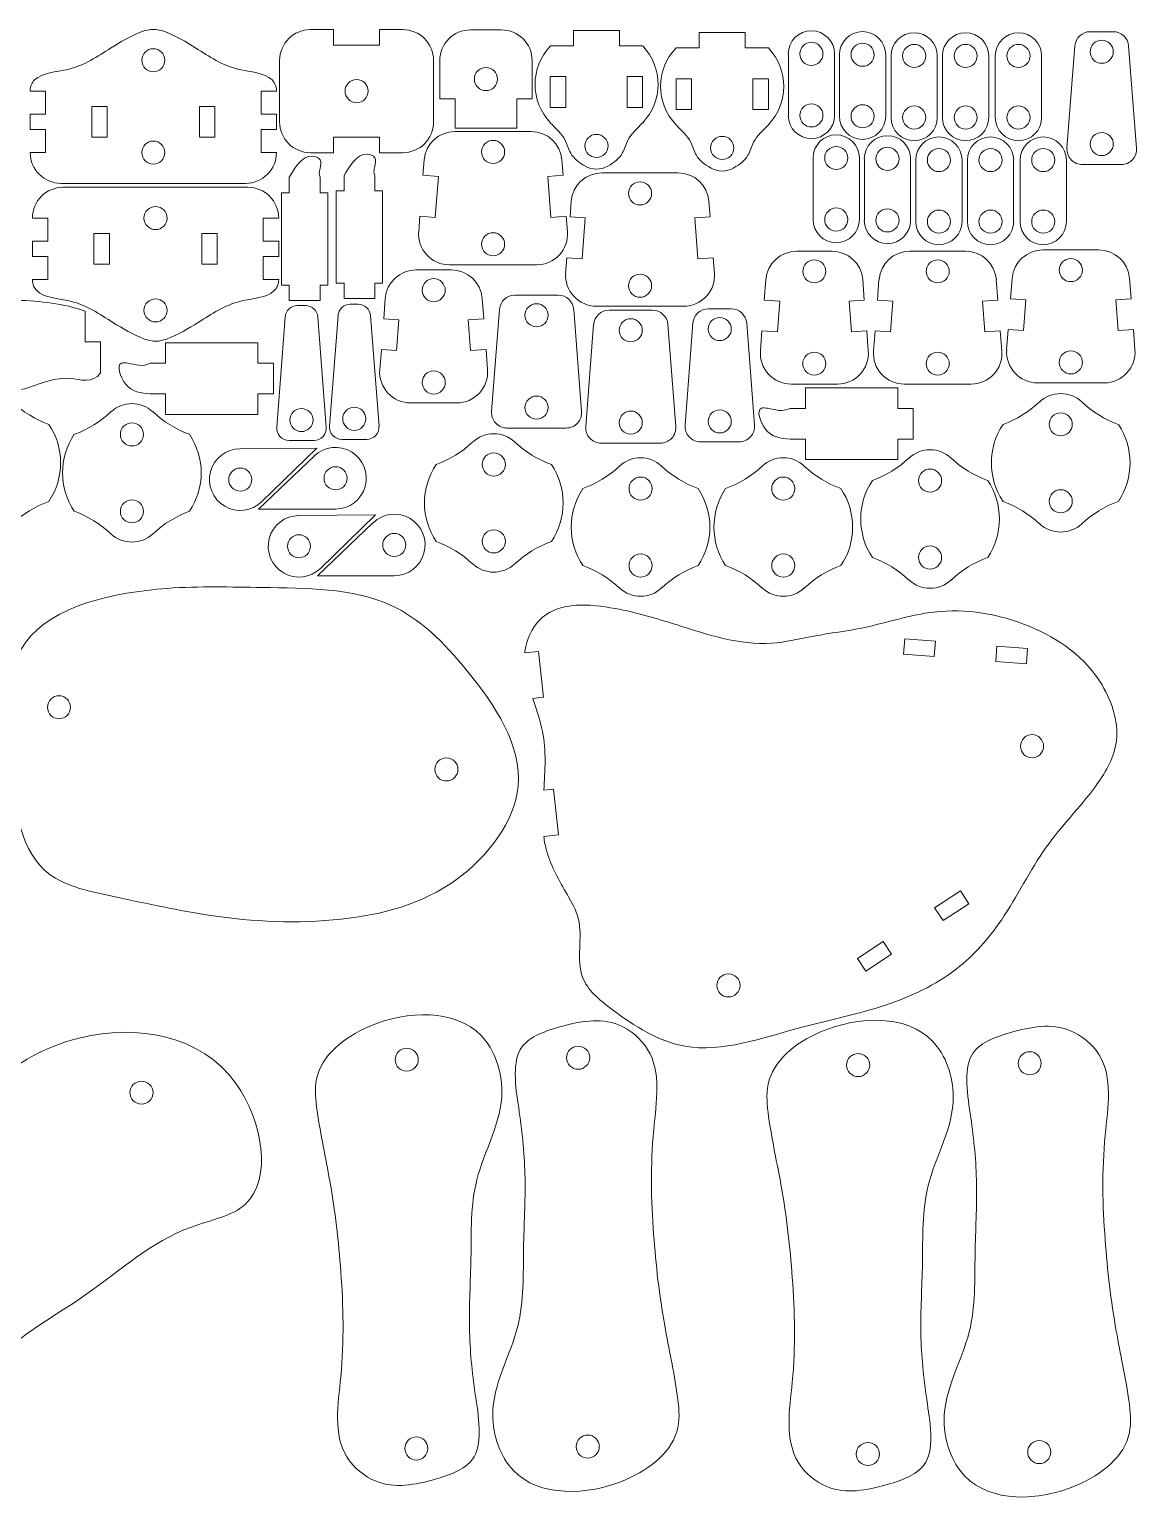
# Model space of a CAD drawing. Header units: inches. Extents: x 0 to 24, y 0 to 12.
# Drawn here: x 14.99 to 23.98, y 0.01 to 11.98 of the extents above; entities that cross this region are included whole.
import ezdxf

# ---------------------------------------------------------------- set-up
doc = ezdxf.new("R2010")
doc.units = ezdxf.units.IN
doc.header["$MEASUREMENT"] = 0

msp = doc.modelspace()

# ---------------------------------------------------------------- linework, layer by layer
at = {"color": 7, "linetype": 'Continuous', "lineweight": 15}
for p, q in [((17.458, 11.975), (17.271, 11.975)), ((17.458, 11.85), (17.458, 11.975)), ((18.021, 11.975), (17.833, 11.975)), ((17.833, 11.975), (17.833, 11.85)), ((18.821, 11.973), (18.571, 11.973)), ((17.833, 11.85), (17.458, 11.85)), ((19.407, 11.968), (19.782, 11.968)), ((19.407, 11.843), (19.407, 11.968)), ((19.782, 11.843), (19.782, 11.968)), ((20.427, 11.951), (20.802, 11.951)), ((20.427, 11.826), (20.427, 11.951)), ((20.802, 11.826), (20.802, 11.951)), ((23.604, 11.958), (23.791, 11.958)), ((19.407, 11.843), (19.219, 11.843)), ((19.969, 11.843), (19.782, 11.843)), ((20.427, 11.826), (20.24, 11.826)), ((20.99, 11.826), (20.802, 11.826)), ((21.152, 11.278), (21.152, 11.778)), ((21.527, 11.778), (21.527, 11.278)), ((21.568, 11.271), (21.568, 11.771)), ((21.943, 11.771), (21.943, 11.271)), ((21.986, 11.261), (21.986, 11.761)), ((22.361, 11.761), (22.361, 11.261)), ((22.404, 11.261), (22.404, 11.761)), ((22.779, 11.761), (22.779, 11.261)), ((22.833, 11.261), (22.833, 11.761)), ((23.208, 11.761), (23.208, 11.261)), ((23.415, 11.013), (23.479, 11.843)), ((23.915, 11.843), (23.979, 11.013)), ((17.021, 11.725), (17.021, 11.225)), ((18.271, 11.225), (18.271, 11.725)), ((18.321, 11.723), (18.321, 11.414)), ((19.071, 11.414), (19.071, 11.723)), ((19.219, 11.593), (19.219, 11.343)), ((19.219, 11.593), (19.344, 11.593)), ((19.344, 11.593), (19.344, 11.343)), ((19.844, 11.593), (19.844, 11.343)), ((19.844, 11.593), (19.969, 11.593)), ((19.969, 11.593), (19.969, 11.343)), ((20.24, 11.576), (20.24, 11.326)), ((20.24, 11.576), (20.365, 11.576)), ((20.365, 11.576), (20.365, 11.326)), ((20.865, 11.576), (20.865, 11.326)), ((20.865, 11.576), (20.99, 11.576)), ((20.99, 11.576), (20.99, 11.326)), ((15.12, 11.476), (14.995, 11.476)), ((15.12, 11.289), (15.12, 11.476)), ((16.87, 11.289), (16.87, 11.476)), ((16.995, 11.476), (16.87, 11.476)), ((18.446, 11.414), (18.321, 11.414)), ((18.446, 11.414), (18.446, 11.173)), ((18.946, 11.173), (18.946, 11.414)), ((19.071, 11.414), (18.946, 11.414)), ((14.995, 11.289), (15.12, 11.289)), ((14.995, 11.164), (14.995, 11.289)), ((15.495, 11.351), (15.495, 11.101)), ((15.495, 11.351), (15.62, 11.351)), ((15.62, 11.351), (15.62, 11.101)), ((16.37, 11.351), (16.37, 11.101)), ((16.37, 11.351), (16.495, 11.351)), ((16.495, 11.351), (16.495, 11.101)), ((16.995, 11.289), (16.87, 11.289)), ((16.995, 11.164), (16.995, 11.289)), ((19.219, 11.343), (19.344, 11.343)), ((19.844, 11.343), (19.969, 11.343)), ((20.24, 11.326), (20.365, 11.326)), ((20.865, 11.326), (20.99, 11.326)), ((14.995, 11.164), (15.12, 11.164)), ((15.12, 10.976), (15.12, 11.164)), ((16.87, 10.976), (16.87, 11.164)), ((16.995, 11.164), (16.87, 11.164)), ((18.444, 11.147), (19.064, 11.147)), ((18.446, 11.173), (18.946, 11.173)), ((15.495, 11.101), (15.62, 11.101)), ((16.37, 11.101), (16.495, 11.101)), ((17.458, 10.975), (17.458, 11.1)), ((17.458, 11.1), (17.833, 11.1)), ((17.833, 11.1), (17.833, 10.975)), ((14.995, 10.976), (15.12, 10.976)), ((16.995, 10.976), (16.87, 10.976)), ((17.271, 10.975), (17.458, 10.975)), ((17.833, 10.975), (18.021, 10.975)), ((18.185, 10.792), (18.195, 10.916)), ((19.313, 10.916), (19.323, 10.792)), ((21.354, 10.432), (21.354, 10.932)), ((21.729, 10.932), (21.729, 10.432)), ((21.77, 10.425), (21.77, 10.925)), ((22.145, 10.925), (22.145, 10.425)), ((22.188, 10.415), (22.188, 10.915)), ((22.563, 10.915), (22.563, 10.415)), ((22.606, 10.415), (22.606, 10.915)), ((22.981, 10.915), (22.981, 10.415)), ((23.035, 10.415), (23.035, 10.915)), ((23.41, 10.915), (23.41, 10.415)), ((17.099, 10.65), (17.099, 10.775)), ((17.349, 10.65), (17.349, 10.775)), ((17.544, 10.666), (17.544, 10.791)), ((17.794, 10.666), (17.794, 10.791)), ((18.31, 10.782), (18.185, 10.792)), ((18.284, 10.448), (18.31, 10.782)), ((19.323, 10.792), (19.198, 10.782)), ((19.224, 10.448), (19.198, 10.782)), ((19.638, 10.811), (20.258, 10.811)), ((23.54, 10.878), (23.855, 10.878)), ((16.745, 10.726), (15.245, 10.726)), ((15.263, 10.694), (16.763, 10.694)), ((17.481, 9.916), (17.481, 10.666)), ((17.544, 10.666), (17.481, 10.666)), ((17.856, 10.666), (17.794, 10.666)), ((17.856, 9.916), (17.856, 10.666)), ((17.037, 9.9), (17.037, 10.65)), ((17.099, 10.65), (17.037, 10.65)), ((17.412, 10.65), (17.349, 10.65)), ((17.412, 9.9), (17.412, 10.65)), ((19.379, 10.455), (19.388, 10.58)), ((20.507, 10.58), (20.517, 10.455)), ((15.013, 10.444), (15.138, 10.444)), ((15.138, 10.444), (15.138, 10.257)), ((16.888, 10.444), (16.888, 10.257)), ((17.013, 10.444), (16.888, 10.444)), ((18.15, 10.333), (18.159, 10.458)), ((18.284, 10.448), (18.159, 10.458)), ((19.349, 10.458), (19.224, 10.448)), ((19.349, 10.458), (19.358, 10.333)), ((19.503, 10.446), (19.379, 10.455)), ((19.478, 10.112), (19.503, 10.446)), ((20.517, 10.455), (20.392, 10.446)), ((20.418, 10.112), (20.392, 10.446)), ((15.513, 10.069), (15.513, 10.319)), ((15.638, 10.319), (15.513, 10.319)), ((15.638, 10.069), (15.638, 10.319)), ((16.388, 10.069), (16.388, 10.319)), ((16.513, 10.319), (16.388, 10.319)), ((16.513, 10.069), (16.513, 10.319)), ((15.013, 10.257), (15.138, 10.257)), ((15.013, 10.257), (15.013, 10.132)), ((17.013, 10.257), (16.888, 10.257)), ((17.013, 10.257), (17.013, 10.132)), ((21.219, 10.175), (21.507, 10.175)), ((22.138, 10.175), (22.592, 10.175)), ((23.219, 10.185), (23.673, 10.185)), ((15.013, 10.132), (15.138, 10.132)), ((15.138, 10.132), (15.138, 9.944)), ((15.638, 10.069), (15.513, 10.069)), ((16.513, 10.069), (16.388, 10.069)), ((16.888, 10.132), (16.888, 9.944)), ((17.013, 10.132), (16.888, 10.132)), ((18.399, 10.064), (19.109, 10.064)), ((19.343, 9.997), (19.353, 10.121)), ((19.478, 10.112), (19.353, 10.121)), ((20.542, 10.121), (20.418, 10.112)), ((20.542, 10.121), (20.552, 9.997)), ((15.013, 9.944), (15.138, 9.944)), ((16.888, 9.944), (17.013, 9.944)), ((18.128, 10.022), (18.416, 10.022)), ((20.957, 9.778), (20.97, 9.944)), ((21.757, 9.944), (21.769, 9.778)), ((21.876, 9.778), (21.888, 9.944)), ((22.841, 9.944), (22.854, 9.778)), ((22.957, 9.789), (22.97, 9.954)), ((23.923, 9.954), (23.935, 9.789)), ((17.099, 9.9), (17.037, 9.9)), ((17.099, 9.9), (17.099, 9.775)), ((17.349, 9.9), (17.349, 9.775)), ((17.412, 9.9), (17.349, 9.9)), ((17.544, 9.916), (17.481, 9.916)), ((17.544, 9.916), (17.544, 9.791)), ((17.794, 9.916), (17.794, 9.791)), ((17.856, 9.916), (17.794, 9.916)), ((18.931, 9.818), (19.284, 9.818)), ((17.099, 9.775), (17.349, 9.775)), ((17.166, 9.733), (17.231, 9.733)), ((17.544, 9.791), (17.794, 9.791)), ((17.594, 9.743), (17.659, 9.743)), ((17.866, 9.625), (17.879, 9.791)), ((18.665, 9.791), (18.678, 9.625)), ((18.742, 8.872), (18.806, 9.702)), ((19.409, 9.702), (19.472, 8.872)), ((19.593, 9.728), (20.303, 9.728)), ((19.696, 9.695), (20.049, 9.695)), ((20.502, 9.706), (20.689, 9.706)), ((20.957, 9.778), (21.082, 9.769)), ((21.082, 9.769), (21.063, 9.519)), ((21.645, 9.769), (21.769, 9.778)), ((21.645, 9.769), (21.664, 9.519)), ((22, 9.769), (21.876, 9.778)), ((21.981, 9.519), (22, 9.769)), ((22.854, 9.778), (22.729, 9.769)), ((22.748, 9.519), (22.729, 9.769)), ((23.082, 9.779), (22.957, 9.789)), ((23.063, 9.53), (23.082, 9.779)), ((23.935, 9.789), (23.811, 9.779)), ((23.83, 9.53), (23.811, 9.779)), ((15.442, 9.687), (15.442, 9.437)), ((16.997, 8.744), (17.066, 9.64)), ((17.33, 9.64), (17.399, 8.744)), ((17.426, 8.754), (17.495, 9.65)), ((17.759, 9.65), (17.828, 8.754)), ((17.866, 9.625), (17.99, 9.616)), ((17.99, 9.616), (17.971, 9.367)), ((18.553, 9.616), (18.678, 9.625)), ((18.553, 9.616), (18.572, 9.367)), ((19.507, 8.75), (19.571, 9.58)), ((20.174, 9.58), (20.238, 8.75)), ((20.313, 8.76), (20.377, 9.59)), ((20.814, 9.59), (20.878, 8.76)), ((20.926, 9.364), (20.938, 9.529)), ((20.938, 9.529), (21.063, 9.519)), ((21.664, 9.519), (21.789, 9.529)), ((21.789, 9.529), (21.801, 9.364)), ((21.844, 9.364), (21.857, 9.529)), ((21.981, 9.519), (21.857, 9.529)), ((22.873, 9.529), (22.748, 9.519)), ((22.873, 9.529), (22.886, 9.364)), ((22.925, 9.374), (22.938, 9.539)), ((23.063, 9.53), (22.938, 9.539)), ((23.955, 9.539), (23.83, 9.53)), ((23.955, 9.539), (23.967, 9.374)), ((15.567, 9.437), (15.442, 9.437)), ((15.567, 9.437), (15.567, 9.187)), ((16.095, 9.431), (16.845, 9.431)), ((16.095, 9.431), (16.095, 9.265)), ((16.845, 9.431), (16.845, 9.265)), ((17.834, 9.211), (17.847, 9.376)), ((17.847, 9.376), (17.971, 9.367)), ((18.572, 9.367), (18.697, 9.376)), ((18.697, 9.376), (18.71, 9.211)), ((15.97, 9.265), (16.095, 9.265)), ((16.97, 9.265), (16.845, 9.265)), ((16.97, 9.265), (16.97, 9.015)), ((23.175, 9.105), (23.718, 9.105)), ((15.97, 9.015), (16.095, 9.015)), ((16.095, 8.849), (16.095, 9.015)), ((16.845, 8.849), (16.845, 9.015)), ((16.97, 9.015), (16.845, 9.015)), ((21.175, 9.095), (21.552, 9.095)), ((21.291, 9.064), (22.041, 9.064)), ((21.291, 9.064), (21.291, 8.898)), ((22.041, 9.064), (22.041, 8.898)), ((22.093, 9.095), (22.637, 9.095)), ((18.083, 8.942), (18.46, 8.942)), ((21.166, 8.898), (21.291, 8.898)), ((22.166, 8.898), (22.041, 8.898)), ((22.166, 8.898), (22.166, 8.648)), ((16.095, 8.849), (16.845, 8.849)), ((18.867, 8.738), (19.348, 8.738)), ((17.097, 8.636), (17.3, 8.636)), ((17.526, 8.646), (17.728, 8.646)), ((20.438, 8.626), (20.753, 8.626)), ((21.166, 8.648), (21.291, 8.648)), ((21.291, 8.482), (21.291, 8.648)), ((22.041, 8.482), (22.041, 8.648)), ((22.166, 8.648), (22.041, 8.648)), ((16.698, 8.569), (17.323, 8.575)), ((16.85, 8.08), (17.303, 8.511)), ((17.323, 8.575), (16.875, 8.14)), ((19.632, 8.615), (20.113, 8.615)), ((21.291, 8.482), (22.041, 8.482)), ((17.475, 8.08), (16.85, 8.08)), ((17.175, 8.027), (17.8, 8.033)), ((17.8, 8.033), (17.352, 7.597)), ((17.327, 7.538), (17.779, 7.969)), ((17.952, 7.538), (17.327, 7.538)), ((22.088, 6.9), (22.098, 7.025)), ((22.098, 7.025), (22.347, 7.005)), ((22.347, 7.005), (22.337, 6.881)), ((22.836, 6.841), (22.846, 6.966)), ((22.846, 6.966), (23.095, 6.946)), ((23.095, 6.946), (23.085, 6.821)), ((19.122, 6.923), (19.011, 6.911)), ((19.163, 6.55), (19.122, 6.923)), ((22.337, 6.881), (22.088, 6.9)), ((23.085, 6.821), (22.836, 6.841)), ((19.163, 6.55), (19.077, 6.541)), ((19.244, 5.805), (19.166, 5.796)), ((19.285, 5.432), (19.244, 5.805)), ((19.285, 5.432), (19.166, 5.419)), ((22.549, 4.977), (22.34, 4.84)), ((22.618, 4.873), (22.549, 4.977)), ((22.409, 4.736), (22.34, 4.84)), ((22.618, 4.873), (22.409, 4.736)), ((21.922, 4.566), (21.713, 4.429)), ((21.991, 4.462), (21.922, 4.566)), ((21.782, 4.325), (21.713, 4.429)), ((21.991, 4.462), (21.782, 4.325))]:
    msp.add_line(p, q, dxfattribs=at)
for centre, radius in [((21.339, 11.778), 0.0938), ((21.755, 11.771), 0.0938), ((22.174, 11.761), 0.0938), ((22.592, 11.761), 0.0938), ((23.021, 11.761), 0.0938), ((23.697, 11.795), 0.0938), ((15.995, 11.726), 0.0938), ((18.696, 11.573), 0.0938), ((17.646, 11.475), 0.0938), ((21.339, 11.278), 0.0938), ((21.755, 11.271), 0.0938), ((22.174, 11.261), 0.0938), ((22.592, 11.261), 0.0938), ((23.021, 11.261), 0.0938), ((23.697, 11.045), 0.0938), ((15.995, 10.976), 0.0938), ((18.754, 10.981), 0.0938), ((19.594, 11.03), 0.0938), ((20.615, 11.014), 0.0938), ((21.541, 10.932), 0.0938), ((21.957, 10.925), 0.0938), ((22.375, 10.915), 0.0938), ((22.794, 10.915), 0.0938), ((23.222, 10.915), 0.0938), ((19.948, 10.644), 0.0938), ((16.013, 10.444), 0.0938), ((21.541, 10.432), 0.0938), ((21.957, 10.425), 0.0938), ((22.375, 10.415), 0.0938), ((22.794, 10.415), 0.0938), ((23.222, 10.415), 0.0938), ((18.754, 10.231), 0.0938), ((21.363, 10.011), 0.0937), ((22.365, 10.011), 0.0937), ((23.446, 10.021), 0.0937), ((18.272, 9.858), 0.0937), ((19.948, 9.894), 0.0938), ((16.013, 9.694), 0.0938), ((19.107, 9.654), 0.0938), ((19.872, 9.532), 0.0938), ((20.595, 9.542), 0.0938), ((21.363, 9.261), 0.0938), ((22.365, 9.261), 0.0937), ((23.446, 9.271), 0.0937), ((18.272, 9.108), 0.0938), ((19.107, 8.904), 0.0938), ((17.198, 8.803), 0.0938), ((17.627, 8.813), 0.0938), ((19.872, 8.782), 0.0938), ((20.595, 8.792), 0.0938), ((23.364, 8.768), 0.0938), ((15.821, 8.686), 0.0938), ((18.76, 8.442), 0.0938), ((16.701, 8.319), 0.0938), ((17.475, 8.33), 0.0938), ((22.303, 8.311), 0.0938), ((19.952, 8.246), 0.0938), ((21.111, 8.246), 0.0938), ((15.821, 8.061), 0.0938), ((23.364, 8.143), 0.0938), ((18.76, 7.817), 0.0938), ((17.178, 7.777), 0.0938), ((17.952, 7.788), 0.0938), ((22.303, 7.686), 0.0938), ((19.952, 7.621), 0.0938), ((21.111, 7.621), 0.0938), ((15.229, 6.469), 0.0938), ((23.131, 6.153), 0.0938), ((18.375, 5.964), 0.0938), ((20.666, 4.209), 0.0938), ((19.445, 3.622), 0.0938), ((18.053, 3.606), 0.0938), ((21.719, 3.562), 0.0938), ((23.112, 3.577), 0.0938), ((15.899, 3.338), 0.0938), ((18.131, 0.447), 0.0938), ((19.523, 0.462), 0.0938), ((21.798, 0.402), 0.0938), ((23.19, 0.418), 0.0938)]:
    msp.add_circle(centre, radius, dxfattribs=at)
for centre, radius, start, end in [((15.995, 11.726), 0.25, 68.9246, 111.0754), ((17.271, 11.725), 0.25, 90, 180), ((18.021, 11.725), 0.25, 0, 90), ((18.571, 11.723), 0.25, 90, 180), ((18.821, 11.723), 0.25, 0, 90), ((21.339, 11.778), 0.188, 0, 180), ((21.755, 11.771), 0.188, 0, 180), ((22.174, 11.761), 0.188, 0, 180), ((22.592, 11.761), 0.188, 0, 180), ((23.021, 11.761), 0.188, 0, 180), ((23.604, 11.833), 0.125, 90, 175.6013), ((23.791, 11.833), 0.125, 4.3987, 90), ((19.548, 11.53), 0.453, 136.3972, 223.6028), ((19.641, 11.53), 0.453, 316.3972, 43.6028), ((20.568, 11.514), 0.453, 136.3972, 223.6028), ((20.662, 11.514), 0.453, 316.3972, 43.6028), ((21.339, 11.278), 0.188, 180, 0), ((21.755, 11.271), 0.188, 180, 0), ((22.174, 11.261), 0.188, 180, 0), ((22.592, 11.261), 0.188, 180, 0), ((23.021, 11.261), 0.188, 180, 0), ((17.271, 11.225), 0.25, 180, 270), ((18.021, 11.225), 0.25, 270, 0), ((18.444, 10.897), 0.25, 90, 175.6013), ((19.064, 10.897), 0.25, 4.3987, 90), ((21.541, 10.932), 0.188, 0, 180), ((21.957, 10.925), 0.188, 0, 180), ((22.375, 10.915), 0.188, 0, 180), ((22.794, 10.915), 0.188, 0, 180), ((23.222, 10.915), 0.188, 0, 180), ((23.54, 11.003), 0.125, 175.6013, 270), ((23.855, 11.003), 0.125, 270, 4.3987), ((15.245, 10.976), 0.25, 180, 270), ((16.745, 10.976), 0.25, 270, 0), ((19.638, 10.561), 0.25, 90, 175.6013), ((19.594, 11.03), 0.188, 241.1098, 298.8902), ((20.258, 10.561), 0.25, 4.3987, 90), ((20.615, 11.014), 0.188, 241.1098, 298.8902), ((15.263, 10.444), 0.25, 90, 180), ((16.763, 10.444), 0.25, 0, 90), ((21.541, 10.432), 0.188, 180, 0), ((21.957, 10.425), 0.188, 180, 0), ((22.375, 10.415), 0.188, 180, 0), ((22.794, 10.415), 0.188, 180, 0), ((23.222, 10.415), 0.188, 180, 0), ((18.399, 10.314), 0.25, 175.6013, 270), ((19.109, 10.314), 0.25, 270, 4.3987), ((21.219, 9.925), 0.25, 90, 175.6013), ((21.507, 9.925), 0.25, 4.3987, 90), ((22.138, 9.925), 0.25, 90, 175.6013), ((22.592, 9.925), 0.25, 4.3987, 90), ((23.219, 9.935), 0.25, 90, 175.6013), ((23.673, 9.935), 0.25, 4.3987, 90), ((18.128, 9.772), 0.25, 90, 175.6013), ((18.416, 9.772), 0.25, 4.3987, 90), ((19.593, 9.978), 0.25, 175.6013, 270), ((20.303, 9.978), 0.25, 270, 4.3987), ((18.931, 9.693), 0.125, 90, 175.6013), ((19.284, 9.693), 0.125, 4.3987, 90), ((17.166, 9.633), 0.1, 90, 175.6013), ((17.231, 9.633), 0.1, 4.3987, 90), ((17.594, 9.643), 0.1, 90, 175.6013), ((17.659, 9.643), 0.1, 4.3987, 90), ((19.696, 9.57), 0.125, 90, 175.6013), ((20.049, 9.57), 0.125, 4.3987, 90), ((20.502, 9.581), 0.125, 90, 175.6013), ((20.689, 9.581), 0.125, 4.3987, 90), ((16.013, 9.694), 0.25, 248.9246, 291.0754), ((21.175, 9.345), 0.25, 175.6013, 270), ((21.552, 9.345), 0.25, 270, 4.3987), ((22.093, 9.345), 0.25, 175.6013, 270), ((22.637, 9.345), 0.25, 270, 4.3987), ((23.175, 9.355), 0.25, 175.6013, 270), ((23.718, 9.355), 0.25, 270, 4.3987), ((18.083, 9.192), 0.25, 175.6013, 270), ((18.46, 9.192), 0.25, 270, 4.3987), ((23.364, 8.768), 0.25, 46.8841, 133.1159), ((15.445, 9.586), 0.871, 226.8841, 249.9502), ((15.055, 9.505), 0.871, 290.0498, 313.1159), ((15.821, 8.686), 0.25, 46.8841, 133.1159), ((16.588, 9.505), 0.871, 226.8841, 249.9502), ((18.867, 8.863), 0.125, 175.6013, 270), ((19.348, 8.863), 0.125, 270, 4.3987), ((22.597, 9.586), 0.871, 290.0498, 313.1159), ((24.13, 9.586), 0.871, 226.8841, 249.9502), ((14.679, 8.455), 0.563, 326.251, 33.749), ((17.097, 8.736), 0.1, 175.6013, 270), ((17.3, 8.736), 0.1, 270, 4.3987), ((17.526, 8.746), 0.1, 175.6013, 270), ((17.728, 8.746), 0.1, 270, 4.3987), ((19.632, 8.74), 0.125, 175.6013, 270), ((20.113, 8.74), 0.125, 270, 4.3987), ((20.438, 8.751), 0.125, 175.6013, 270), ((20.753, 8.751), 0.125, 270, 4.3987), ((23.364, 8.455), 0.563, 146.251, 213.749), ((23.364, 8.455), 0.563, 326.251, 33.749), ((15.821, 8.374), 0.563, 146.251, 213.749), ((15.821, 8.374), 0.563, 326.251, 33.749), ((17.993, 9.26), 0.871, 290.0498, 313.1159), ((18.76, 8.442), 0.25, 46.8841, 133.1159), ((19.526, 9.26), 0.871, 226.8841, 249.9502), ((16.701, 8.319), 0.25, 90.5724, 314.1752), ((17.475, 8.33), 0.25, 270, 133.6028), ((22.303, 8.311), 0.25, 46.8841, 133.1159), ((18.76, 8.129), 0.563, 146.251, 213.749), ((18.76, 8.129), 0.563, 326.251, 33.749), ((19.185, 9.064), 0.871, 290.0498, 313.1159), ((19.952, 8.246), 0.25, 46.8841, 133.1159), ((20.718, 9.064), 0.871, 226.8841, 249.9502), ((20.344, 9.064), 0.871, 290.0498, 313.1159), ((21.111, 8.246), 0.25, 46.8841, 133.1159), ((21.877, 9.064), 0.871, 226.8841, 249.9502), ((21.536, 9.13), 0.871, 290.0498, 313.1159), ((23.069, 9.13), 0.871, 226.8841, 249.9502), ((22.303, 7.999), 0.563, 146.251, 213.749), ((22.303, 7.999), 0.563, 326.251, 33.749), ((15.445, 7.324), 0.871, 110.0498, 133.1159), ((19.952, 7.933), 0.563, 146.251, 213.749), ((19.952, 7.933), 0.563, 326.251, 33.749), ((21.111, 7.933), 0.563, 146.251, 213.749), ((21.111, 7.933), 0.563, 326.251, 33.749), ((22.597, 7.324), 0.871, 46.8841, 69.9502), ((24.13, 7.324), 0.871, 110.0498, 133.1159), ((15.055, 7.243), 0.871, 46.8841, 69.9502), ((16.588, 7.243), 0.871, 110.0498, 133.1159), ((17.178, 7.777), 0.25, 90.5724, 314.1752), ((17.952, 7.788), 0.25, 270, 133.6028), ((23.364, 8.143), 0.25, 226.8841, 313.1159), ((15.821, 8.061), 0.25, 226.8841, 313.1159), ((17.993, 6.998), 0.871, 46.8841, 69.9502), ((19.526, 6.998), 0.871, 110.0498, 133.1159), ((21.536, 6.867), 0.871, 46.8841, 69.9502), ((23.069, 6.867), 0.871, 110.0498, 133.1159), ((18.76, 7.817), 0.25, 226.8841, 313.1159), ((19.185, 6.802), 0.871, 46.8841, 69.9502), ((20.718, 6.802), 0.871, 110.0498, 133.1159), ((20.344, 6.802), 0.871, 46.8841, 69.9502), ((21.877, 6.802), 0.871, 110.0498, 133.1159), ((19.952, 7.621), 0.25, 226.8841, 313.1159), ((21.111, 7.621), 0.25, 226.8841, 313.1159), ((22.303, 7.686), 0.25, 226.8841, 313.1159)]:
    msp.add_arc(centre, radius, start, end, dxfattribs=at)
for points, knots in [([(14.995, 11.476), (14.995, 11.518), (15.054, 11.627), (15.358, 11.63), (15.621, 11.812), (15.81, 11.923), (15.905, 11.96)], [0, 0, 0, 0, 0.091573, 0.361911, 0.725975, 1, 1, 1, 1]), ([(16.995, 11.476), (16.995, 11.518), (16.936, 11.627), (16.632, 11.63), (16.369, 11.812), (16.18, 11.923), (16.085, 11.96)], [0, 0, 0, 0, 0.091573, 0.361911, 0.725975, 1, 1, 1, 1]), ([(19.219, 11.218), (19.265, 11.169), (19.339, 11.107), (19.382, 10.949), (19.448, 10.897), (19.504, 10.866)], [0, 0, 0, 0, 0.403777, 0.653865, 1, 1, 1, 1]), ([(19.969, 11.218), (19.923, 11.169), (19.849, 11.107), (19.807, 10.949), (19.741, 10.897), (19.685, 10.866)], [0, 0, 0, 0, 0.403777, 0.653865, 1, 1, 1, 1]), ([(20.24, 11.201), (20.286, 11.153), (20.36, 11.09), (20.402, 10.932), (20.468, 10.881), (20.524, 10.85)], [0, 0, 0, 0, 0.403777, 0.653865, 1, 1, 1, 1]), ([(20.99, 11.201), (20.944, 11.153), (20.87, 11.09), (20.827, 10.932), (20.761, 10.881), (20.705, 10.85)], [0, 0, 0, 0, 0.403777, 0.653865, 1, 1, 1, 1]), ([(17.099, 10.775), (17.137, 10.833), (17.209, 10.983), (17.394, 10.914), (17.326, 10.811), (17.349, 10.775)], [0, 0, 0, 0, 0.552545, 0.698481, 1, 1, 1, 1]), ([(17.544, 10.791), (17.582, 10.849), (17.654, 10.999), (17.839, 10.931), (17.77, 10.827), (17.794, 10.791)], [0, 0, 0, 0, 0.552545, 0.698481, 1, 1, 1, 1]), ([(15.013, 9.944), (15.013, 9.903), (15.073, 9.794), (15.376, 9.79), (15.639, 9.609), (15.829, 9.498), (15.923, 9.461)], [0, 0, 0, 0, 0.091573, 0.361911, 0.725975, 1, 1, 1, 1]), ([(17.013, 9.944), (17.013, 9.903), (16.954, 9.794), (16.651, 9.79), (16.388, 9.609), (16.198, 9.498), (16.103, 9.461)], [0, 0, 0, 0, 0.091573, 0.361911, 0.725975, 1, 1, 1, 1]), ([(13.943, 9.263), (14.176, 9.173), (14.474, 9.139), (14.892, 9.029), (14.991, 9.069)], [0, 0, 0, 0, 0.2569093, 0.3847462, 0.3847462, 0.3847462, 0.3847462]), ([(15.97, 9.015), (15.894, 9.023), (15.77, 9.028), (15.684, 9.277), (15.841, 9.261), (15.903, 9.231), (15.97, 9.265)], [0, 0, 0, 0, 0.353492, 0.624795, 0.705321, 1, 1, 1, 1]), ([(14.991, 9.069), (15.093, 9.106), (15.289, 9.185), (15.501, 9.093), (15.567, 9.187)], [0, 0, 0, 0, 0.552836, 1, 1, 1, 1]), ([(21.166, 8.648), (21.09, 8.656), (20.966, 8.661), (20.88, 8.91), (21.037, 8.894), (21.099, 8.864), (21.166, 8.898)], [0, 0, 0, 0, 0.353492, 0.624795, 0.705321, 1, 1, 1, 1]), ([(16.106, 7.435), (15.676, 7.403), (14.758, 7.207), (14.803, 6.019), (14.958, 5.074), (15.774, 4.914), (16.537, 4.739), (17.502, 4.693), (18.476, 4.945), (19.178, 5.863), (18.603, 6.747), (17.908, 7.443), (16.952, 7.434), (16.377, 7.455), (16.106, 7.435)], [0, 0, 0, 0, 0.109929, 0.202397, 0.284224, 0.335388, 0.405959, 0.501198, 0.58986, 0.671199, 0.763591, 0.836455, 0.930609, 1, 1, 1, 1]), ([(19.166, 5.419), (19.171, 5.379), (19.203, 5.215), (19.327, 4.998), (19.51, 4.681), (19.386, 4.284), (19.803, 3.938), (20.382, 3.578), (21.183, 3.872), (21.924, 4.014), (22.515, 4.289), (22.936, 4.768), (23.204, 5.34), (23.607, 5.74), (23.88, 6.193), (23.707, 6.774), (23.124, 7.186), (22.392, 7.306), (21.823, 7.111), (21.378, 7.059), (20.872, 6.933), (20.318, 7.119), (19.742, 7.294), (19.191, 7.336), (19.039, 7.051), (19.019, 6.962), (19.016, 6.945), (19.013, 6.928), (19.011, 6.911)], [0.111717, 0.111717, 0.111717, 0.111717, 0.1206738, 0.148904, 0.1641659, 0.1987067, 0.2236188, 0.2719587, 0.3405409, 0.3918184, 0.4385, 0.4771503, 0.5271779, 0.5729772, 0.600307, 0.6360403, 0.69068, 0.7469129, 0.7893863, 0.8186818, 0.8437191, 0.9006592, 0.9374826, 0.9804937, 1, 1, 1, 1.0037866, 1.0037866, 1.0037866, 1.0037866]), ([(19.077, 6.541), (19.106, 6.452), (19.193, 6.209), (19.176, 5.955), (19.166, 5.796)], [0.03110711, 0.03110711, 0.03110711, 0.03110711, 0.05067034, 0.08441647, 0.08441647, 0.08441647, 0.08441647]), ([(17.326, 3.187), (17.353, 2.993), (17.449, 2.572), (17.533, 1.841), (17.55, 1.116), (17.434, 0.449), (17.848, 0.101), (18.243, 0.172), (18.629, 0.313), (18.651, 0.633), (18.593, 0.971), (18.547, 1.436), (18.585, 2.014), (18.561, 2.678), (18.918, 3.242), (18.654, 4.019), (17.809, 4.008), (17.283, 3.576), (17.313, 3.276), (17.326, 3.187)], [0, 0, 0, 0, 0.062075, 0.14282, 0.234857, 0.305446, 0.33893, 0.391746, 0.4305, 0.455901, 0.486064, 0.544324, 0.605685, 0.674669, 0.755717, 0.807826, 0.906477, 0.971557, 1, 1, 1, 1]), ([(20.992, 3.143), (21.019, 2.949), (21.116, 2.527), (21.199, 1.797), (21.217, 1.071), (21.1, 0.404), (21.514, 0.056), (21.909, 0.128), (22.295, 0.268), (22.318, 0.588), (22.259, 0.926), (22.213, 1.392), (22.252, 1.969), (22.227, 2.633), (22.584, 3.197), (22.32, 3.974), (21.475, 3.963), (20.949, 3.532), (20.98, 3.232), (20.992, 3.143)], [0, 0, 0, 0, 0.062075, 0.14282, 0.234857, 0.305446, 0.33893, 0.391746, 0.4305, 0.455901, 0.486064, 0.544324, 0.605685, 0.674669, 0.755717, 0.807826, 0.906477, 0.971557, 1, 1, 1, 1]), ([(13.646, 1.62), (13.6, 1.563), (13.448, 1.391), (13.415, 1.009), (13.315, 0.52), (13.783, 0.181), (14.271, 0.348), (14.439, 0.706), (14.679, 1.257), (15.468, 1.642), (16.084, 2.234), (17.002, 2.402), (16.772, 3.753), (15.444, 3.956), (14.512, 3.348), (14.157, 2.441), (13.874, 1.9), (13.646, 1.62)], [0, 0, 0, 0, 0.02086, 0.063863, 0.106625, 0.152099, 0.197955, 0.233554, 0.26154, 0.367581, 0.464213, 0.509543, 0.602655, 0.72773, 0.825803, 0.898573, 1, 1, 1, 1]), ([(20.25, 0.881), (20.223, 1.075), (20.127, 1.497), (20.043, 2.227), (20.026, 2.953), (20.142, 3.62), (19.729, 3.968), (19.333, 3.896), (18.948, 3.756), (18.925, 3.436), (18.984, 3.098), (19.029, 2.632), (18.991, 2.055), (19.016, 1.391), (18.659, 0.827), (18.923, 0.05), (19.768, 0.061), (20.293, 0.492), (20.263, 0.792), (20.25, 0.881)], [0, 0, 0, 0, 0.062075, 0.14282, 0.234857, 0.305446, 0.33893, 0.391746, 0.4305, 0.455901, 0.486064, 0.544324, 0.605685, 0.674669, 0.755717, 0.807826, 0.906477, 0.971557, 1, 1, 1, 1]), ([(23.917, 0.837), (23.89, 1.031), (23.794, 1.452), (23.71, 2.183), (23.692, 2.908), (23.809, 3.575), (23.395, 3.923), (23, 3.852), (22.614, 3.711), (22.592, 3.391), (22.65, 3.053), (22.696, 2.588), (22.658, 2.01), (22.682, 1.346), (22.325, 0.782), (22.589, 0.005), (23.434, 0.016), (23.96, 0.448), (23.929, 0.748), (23.917, 0.837)], [0, 0, 0, 0, 0.062075, 0.14282, 0.234857, 0.305446, 0.33893, 0.391746, 0.4305, 0.455901, 0.486064, 0.544324, 0.605685, 0.674669, 0.755717, 0.807826, 0.906477, 0.971557, 1, 1, 1, 1])]:
    msp.add_open_spline(points, degree=3, knots=knots, dxfattribs=at)
msp.add_open_spline([(14.89, 9.777), (15.076, 9.769), (15.266, 9.751), (15.442, 9.687)], degree=3, dxfattribs=at)

doc.saveas('drawing.dxf')
